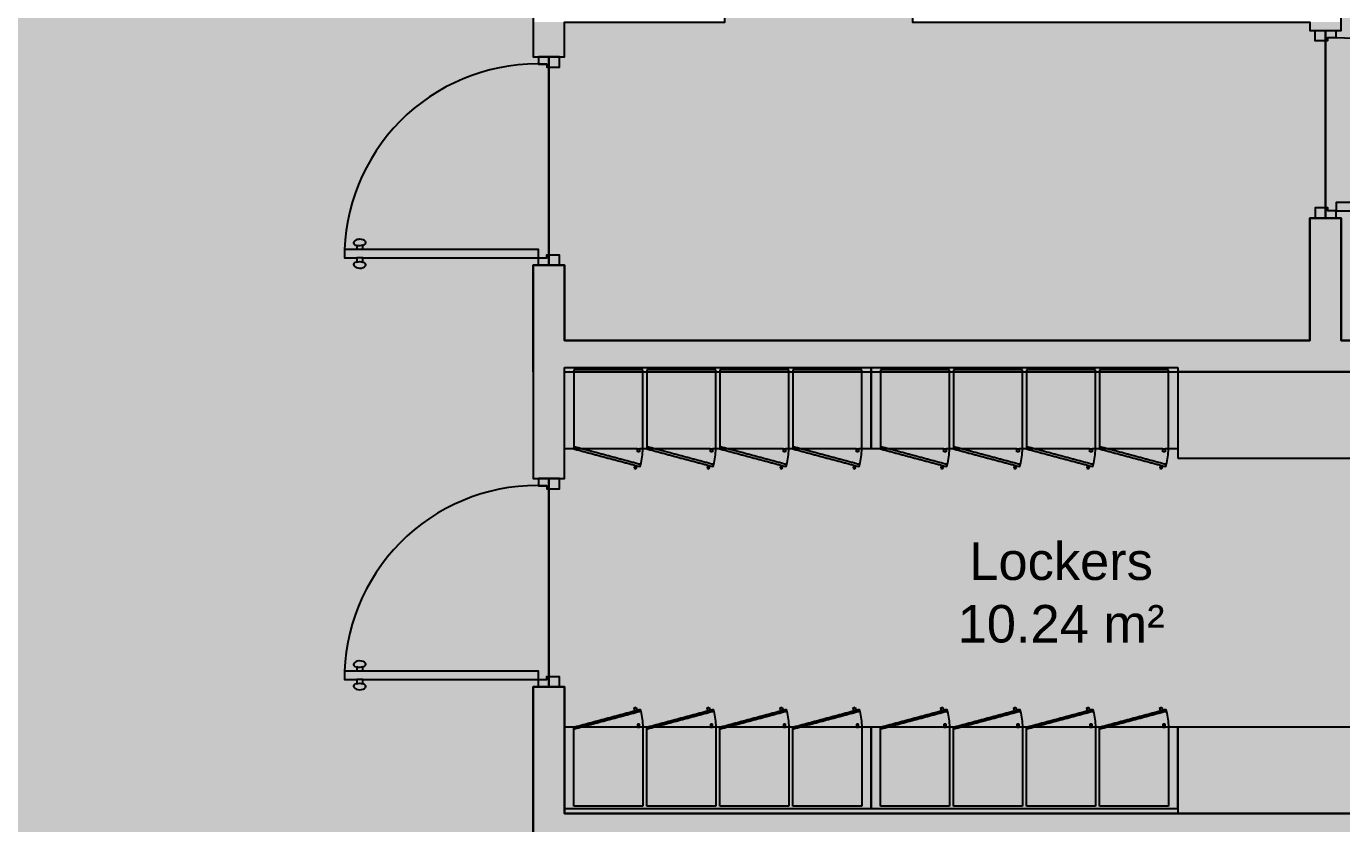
# Model space of a CAD drawing. Header units: metres. Extents: x -17 to 580, y -130 to 19.
# Drawn here: x 97.01 to 103.31, y -40.37 to -36.54 of the extents above; entities that cross this region are included whole.
import ezdxf

# ---------------------------------------------------------------- set-up
doc = ezdxf.new("R2010")
doc.units = ezdxf.units.M
for name, pattern in [('Lounge Zone', [0]), ('Storage Zone 02', [0]), ('Style Black Lines_2', [0]), ('Style Black Lines_4', [0]), ('Style Border  Fill_3', [0]), ('Style Border  Fill_4', [0]), ('Style Grey Lines_2', [0]), ('Tiles Zone', [0]), ('White wall 10cm', [0]), ('White wall 15cm', [0])]:
    doc.linetypes.add(name, pattern=pattern)
for name, color, linetype, true_color in [('Annotations', 7, 'Continuous', 0x7a8bf7), ('Imported blocks', 7, 'Continuous', 0x7a8bf7), ('Walls', 7, 'Continuous', 0xc7c7c7), ('Zones', 7, 'Continuous', 0x7a8bf7)]:
    doc.layers.add(name, color=color, linetype=linetype, true_color=true_color)
doc.styles.add('Default Tag', font='', dxfattribs={"height": 0.18})
doc.styles.get('Default Tag').set_extended_font_data('arial')

# ---------------------------------------------------------------- blocks, each defined once
blk = doc.blocks.new('Kallax 4x4')
at = {"layer": 'Imported blocks', "transparency": 33554483}
h = blk.add_hatch(color=256, dxfattribs=at)
edge = h.paths.add_edge_path(flags=0)
edge.add_spline(control_points=[(1.119, 0.0845), (0.957, 0.0845), (0.795, 0.0845)], knot_values=[0, 0, 0, 1, 1, 1], degree=2, periodic=0)
edge.add_spline(control_points=[(0.795, 0.0845), (0.787, 0.0845), (0.779, 0.0845)], knot_values=[0, 0, 0, 1, 1, 1], degree=2, periodic=0)
edge.add_spline(control_points=[(0.779, 0.0845), (0.779, 0.0772), (0.779, 0.07)], knot_values=[0, 0, 0, 1, 1, 1], degree=2, periodic=0)
edge.add_spline(control_points=[(0.779, 0.07), (0.774, 0.07), (0.769, 0.07)], knot_values=[0, 0, 0, 1, 1, 1], degree=2, periodic=0)
edge.add_spline(control_points=[(0.769, 0.07), (0.769, 0.0772), (0.769, 0.0845)], knot_values=[0, 0, 0, 1, 1, 1], degree=2, periodic=0)
edge.add_spline(control_points=[(0.769, 0.0845), (0.599, 0.0845), (0.429, 0.0845)], knot_values=[0, 0, 0, 1, 1, 1], degree=2, periodic=0)
edge.add_spline(control_points=[(0.429, 0.0845), (0.429, 0.0772), (0.429, 0.07)], knot_values=[0, 0, 0, 1, 1, 1], degree=2, periodic=0)
edge.add_spline(control_points=[(0.429, 0.07), (0.424, 0.07), (0.419, 0.07)], knot_values=[0, 0, 0, 1, 1, 1], degree=2, periodic=0)
edge.add_spline(control_points=[(0.419, 0.07), (0.419, 0.0772), (0.419, 0.0845)], knot_values=[0, 0, 0, 1, 1, 1], degree=2, periodic=0)
edge.add_spline(control_points=[(0.419, 0.0845), (0.267, 0.0845), (0.115, 0.0845)], knot_values=[0, 0, 0, 1, 1, 1], degree=2, periodic=0)
edge.add_spline(control_points=[(0.115, 0.0845), (0.0925, 0.0845), (0.07, 0.0845)], knot_values=[0, 0, 0, 1, 1, 1], degree=2, periodic=0)
edge.add_spline(control_points=[(0.07, 0.0845), (0.07, 0.2795), (0.07, 0.4745)], knot_values=[0, 0, 0, 1, 1, 1], degree=2, periodic=0)
edge.add_spline(control_points=[(0.07, 0.4745), (0.805, 0.4745), (1.54, 0.4745)], knot_values=[0, 0, 0, 1, 1, 1], degree=2, periodic=0)
edge.add_spline(control_points=[(1.54, 0.4745), (1.54, 0.2795), (1.54, 0.0845)], knot_values=[0, 0, 0, 1, 1, 1], degree=2, periodic=0)
edge.add_spline(control_points=[(1.54, 0.0845), (1.5095, 0.0845), (1.479, 0.0845)], knot_values=[0, 0, 0, 1, 1, 1], degree=2, periodic=0)
edge.add_spline(control_points=[(1.479, 0.0845), (1.479, 0.0772), (1.479, 0.07)], knot_values=[0, 0, 0, 1, 1, 1], degree=2, periodic=0)
edge.add_spline(control_points=[(1.479, 0.07), (1.474, 0.07), (1.469, 0.07)], knot_values=[0, 0, 0, 1, 1, 1], degree=2, periodic=0)
edge.add_spline(control_points=[(1.469, 0.07), (1.469, 0.0772), (1.469, 0.0845)], knot_values=[0, 0, 0, 1, 1, 1], degree=2, periodic=0)
edge.add_spline(control_points=[(1.469, 0.0845), (1.299, 0.0845), (1.129, 0.0845)], knot_values=[0, 0, 0, 1, 1, 1], degree=2, periodic=0)
edge.add_spline(control_points=[(1.129, 0.0845), (1.129, 0.0772), (1.129, 0.07)], knot_values=[0, 0, 0, 1, 1, 1], degree=2, periodic=0)
edge.add_spline(control_points=[(1.129, 0.07), (1.124, 0.07), (1.119, 0.07)], knot_values=[0, 0, 0, 1, 1, 1], degree=2, periodic=0)
edge.add_spline(control_points=[(1.119, 0.07), (1.119, 0.0772), (1.119, 0.0845)], knot_values=[0, 0, 0, 1, 1, 1], degree=2, periodic=0)
at = {"layer": 'Imported blocks', "linetype": 'Style Grey Lines_2'}
for points in [[(0.115, 0.4645), (0.115, 0.0845)], [(0.445, 0.4645), (0.115, 0.4645)], [(0.445, 0.0845), (0.445, 0.4645)], [(0.465, 0.4645), (0.465, 0.0845)], [(0.795, 0.4645), (0.465, 0.4645)], [(0.795, 0.0845), (0.795, 0.4645)], [(0.815, 0.4645), (0.815, 0.0845)], [(1.145, 0.4645), (0.815, 0.4645)], [(1.145, 0.0845), (1.145, 0.4645)], [(1.165, 0.4645), (1.165, 0.0845)], [(1.495, 0.4645), (1.165, 0.4645)], [(1.495, 0.0845), (1.495, 0.4645)], [(0.4073, 0.0065), (0.4035, -0.008)], [(0.4131, -0.0106), (0.417, 0.0039)], [(0.7573, 0.0065), (0.7535, -0.008)], [(0.7631, -0.0106), (0.767, 0.0039)], [(1.1073, 0.0065), (1.1035, -0.008)], [(1.1131, -0.0106), (1.117, 0.0039)], [(1.4573, 0.0065), (1.4535, -0.008)], [(1.4631, -0.0106), (1.467, 0.0039)], [(0.4035, -0.008), (0.4131, -0.0106)], [(0.7535, -0.008), (0.7631, -0.0106)], [(1.1035, -0.008), (1.1131, -0.0106)], [(1.4535, -0.008), (1.4631, -0.0106)]]:
    blk.add_lwpolyline(points, dxfattribs=at)
at = {"layer": 'Imported blocks', "linetype": 'Style Black Lines_4'}
for points in [[(0.419, 0.0845), (0.429, 0.0845)], [(1.119, 0.0845), (1.129, 0.0845)], [(1.469, 0.0845), (1.479, 0.0845)]]:
    blk.add_lwpolyline(points, dxfattribs=at)
at = {"layer": 'Imported blocks'}
for points, degree in [([(0.07, 0.0845), (0.07, 0.2795), (0.07, 0.4745)], 2), ([(0.07, 0.4745), (0.805, 0.4745), (1.54, 0.4745)], 2), ([(1.54, 0.4745), (1.54, 0.2795), (1.54, 0.0845)], 2), ([(0.115, 0.0845), (0.0925, 0.0845), (0.07, 0.0845)], 2), ([(0.1139, 0.0857), (0.1137, 0.0852), (0.1143, 0.085)], 2), ([(0.1161, 0.0943), (0.115, 0.09), (0.1139, 0.0857)], 2), ([(0.1143, 0.085), (0.2731, 0.0425), (0.4319, -0.0001)], 2), ([(0.419, 0.0845), (0.267, 0.0845), (0.115, 0.0845)], 2), ([(0.1169, 0.0947), (0.1163, 0.0948), (0.1161, 0.0943)], 2), ([(0.4345, 0.0096), (0.2757, 0.0521), (0.1169, 0.0947)], 2), ([(0.419, 0.07), (0.419, 0.0772), (0.419, 0.0845)], 2), ([(0.429, 0.07), (0.424, 0.07), (0.419, 0.07)], 2), ([(0.769, 0.0845), (0.599, 0.0845), (0.429, 0.0845)], 2), ([(0.429, 0.0845), (0.429, 0.0772), (0.429, 0.07)], 2), ([(0.4349, 0.0088), (0.4412, 0.0336), (0.4446, 0.059), (0.445, 0.0845)], 3), ([(0.4639, 0.0857), (0.4637, 0.0852), (0.4643, 0.085)], 2), ([(0.4661, 0.0943), (0.465, 0.09), (0.4639, 0.0857)], 2), ([(0.4643, 0.085), (0.6231, 0.0425), (0.7819, -0.0001)], 2), ([(0.4669, 0.0947), (0.4663, 0.0948), (0.4661, 0.0943)], 2), ([(0.7845, 0.0096), (0.6257, 0.0521), (0.4669, 0.0947)], 2), ([(0.769, 0.07), (0.769, 0.0772), (0.769, 0.0845)], 2), ([(0.769, 0.0845), (0.774, 0.0845), (0.779, 0.0845)], 2), ([(0.779, 0.07), (0.774, 0.07), (0.769, 0.07)], 2), ([(0.795, 0.0845), (0.787, 0.0845), (0.779, 0.0845)], 2), ([(0.779, 0.0845), (0.779, 0.0772), (0.779, 0.07)], 2), ([(0.7849, 0.0088), (0.7912, 0.0336), (0.7946, 0.059), (0.795, 0.0845)], 3), ([(1.119, 0.0845), (0.957, 0.0845), (0.795, 0.0845)], 2), ([(0.8139, 0.0857), (0.8137, 0.0852), (0.8143, 0.085)], 2), ([(0.8161, 0.0943), (0.815, 0.09), (0.8139, 0.0857)], 2), ([(0.8143, 0.085), (0.9731, 0.0425), (1.1319, -0.0001)], 2), ([(0.8169, 0.0947), (0.8163, 0.0948), (0.8161, 0.0943)], 2), ([(1.1345, 0.0096), (0.9757, 0.0521), (0.8169, 0.0947)], 2), ([(1.119, 0.07), (1.119, 0.0772), (1.119, 0.0845)], 2), ([(1.129, 0.07), (1.124, 0.07), (1.119, 0.07)], 2), ([(1.469, 0.0845), (1.299, 0.0845), (1.129, 0.0845)], 2), ([(1.129, 0.0845), (1.129, 0.0772), (1.129, 0.07)], 2), ([(1.1349, 0.0088), (1.1412, 0.0336), (1.1446, 0.059), (1.145, 0.0845)], 3), ([(1.1639, 0.0857), (1.1637, 0.0852), (1.1643, 0.085)], 2), ([(1.1661, 0.0943), (1.165, 0.09), (1.1639, 0.0857)], 2), ([(1.1643, 0.085), (1.3231, 0.0425), (1.4819, -0.0001)], 2), ([(1.1669, 0.0947), (1.1663, 0.0948), (1.1661, 0.0943)], 2), ([(1.4845, 0.0096), (1.3257, 0.0521), (1.1669, 0.0947)], 2), ([(1.469, 0.07), (1.469, 0.0772), (1.469, 0.0845)], 2), ([(1.479, 0.07), (1.474, 0.07), (1.469, 0.07)], 2), ([(1.54, 0.0845), (1.5095, 0.0845), (1.479, 0.0845)], 2), ([(1.479, 0.0845), (1.479, 0.0772), (1.479, 0.07)], 2), ([(1.4849, 0.0088), (1.4912, 0.0336), (1.4946, 0.059), (1.495, 0.0845)], 3), ([(0.4319, -0.0001), (0.4325, -0.0002), (0.4326, 0.0003)], 2), ([(0.4326, 0.0003), (0.4338, 0.0046), (0.4349, 0.0088)], 2), ([(0.4349, 0.0088), (0.435, 0.0094), (0.4345, 0.0096)], 2), ([(0.7819, -0.0001), (0.7825, -0.0002), (0.7826, 0.0003)], 2), ([(0.7826, 0.0003), (0.7838, 0.0046), (0.7849, 0.0088)], 2), ([(0.7849, 0.0088), (0.785, 0.0094), (0.7845, 0.0096)], 2), ([(1.1319, -0.0001), (1.1325, -0.0002), (1.1326, 0.0003)], 2), ([(1.1326, 0.0003), (1.1338, 0.0046), (1.1349, 0.0088)], 2), ([(1.1349, 0.0088), (1.135, 0.0094), (1.1345, 0.0096)], 2), ([(1.4819, -0.0001), (1.4825, -0.0002), (1.4826, 0.0003)], 2), ([(1.4826, 0.0003), (1.4838, 0.0046), (1.4849, 0.0088)], 2), ([(1.4849, 0.0088), (1.485, 0.0094), (1.4845, 0.0096)], 2)]:
    blk.add_open_spline(points, degree=degree, dxfattribs=at)
blk = doc.blocks.new('Door EU 90')
at = {"layer": 'Imported blocks', "transparency": 33554483}
h = blk.add_hatch(color=256, dxfattribs=at)
edge = h.paths.add_edge_path(flags=0)
edge.add_spline(control_points=[(-0.5139, 0.9083), (-0.5141, 0.8961), (-0.5098, 0.8849), (-0.503, 0.8803)], knot_values=[0, 0, 0, 0, 1, 1, 1, 1], degree=3, periodic=0)
edge.add_spline(control_points=[(-0.503, 0.8803), (-0.4962, 0.8756), (-0.4884, 0.8786), (-0.4861, 0.8928)], knot_values=[0, 0, 0, 0, 1, 1, 1, 1], degree=3, periodic=0)
edge.add_line((-0.4861, 0.8928), (-0.4648, 0.8928))
edge.add_line((-0.4648, 0.8928), (-0.465, 0.0502))
edge.add_line((-0.465, 0.0502), (-0.425, 0.0502))
edge.add_line((-0.425, 0.0502), (-0.4247, 0.8928))
edge.add_line((-0.4247, 0.8928), (-0.4035, 0.8928))
edge.add_spline(control_points=[(-0.4035, 0.8928), (-0.4011, 0.8785), (-0.3933, 0.8756), (-0.3865, 0.8802)], knot_values=[0, 0, 0, 0, 1, 1, 1, 1], degree=3, periodic=0)
edge.add_spline(control_points=[(-0.3865, 0.8802), (-0.3797, 0.8848), (-0.3754, 0.8961), (-0.3757, 0.9082)], knot_values=[0, 0, 0, 0, 1, 1, 1, 1], degree=3, periodic=0)
edge.add_spline(control_points=[(-0.3757, 0.9082), (-0.3757, 0.9086), (-0.3757, 0.9089), (-0.3757, 0.9092)], knot_values=[0, 0, 0, 0, 1, 1, 1, 1], degree=3, periodic=0)
edge.add_spline(control_points=[(-0.3757, 0.9092), (-0.3757, 0.9098), (-0.3757, 0.9103), (-0.3758, 0.9108)], knot_values=[0, 0, 0, 0, 1, 1, 1, 1], degree=3, periodic=0)
edge.add_spline(control_points=[(-0.3758, 0.9108), (-0.3766, 0.9218), (-0.3813, 0.9313), (-0.3878, 0.9347)], knot_values=[0, 0, 0, 0, 1, 1, 1, 1], degree=3, periodic=0)
edge.add_spline(control_points=[(-0.3878, 0.9347), (-0.3948, 0.9384), (-0.4026, 0.936), (-0.4046, 0.9214)], knot_values=[0, 0, 0, 0, 1, 1, 1, 1], degree=3, periodic=0)
edge.add_line((-0.4046, 0.9214), (-0.4248, 0.9214))
edge.add_line((-0.4248, 0.9214), (-0.4247, 0.9802))
edge.add_line((-0.4247, 0.9802), (-0.4647, 0.9802))
edge.add_line((-0.4647, 0.9802), (-0.4648, 0.9214))
edge.add_line((-0.4648, 0.9214), (-0.4849, 0.9214))
edge.add_spline(control_points=[(-0.4849, 0.9214), (-0.4869, 0.936), (-0.4947, 0.9385), (-0.5017, 0.9348)], knot_values=[0, 0, 0, 0, 1, 1, 1, 1], degree=3, periodic=0)
edge.add_spline(control_points=[(-0.5017, 0.9348), (-0.5087, 0.931), (-0.5136, 0.9204), (-0.5139, 0.9083)], knot_values=[0, 0, 0, 0, 1, 1, 1, 1], degree=3, periodic=0)
for points in [[(-0.5001, -0.0497), (-0.5, 0.0503), (-0.465, 0.0502), (-0.465, 0.0102), (-0.45, 0.0102), (-0.4501, -0.0498), (-0.5001, -0.0497)], [(0.4999, -0.05), (0.5, 0.05), (0.465, 0.05), (0.465, 0.01), (0.45, 0.01), (0.4499, -0.05), (0.4999, -0.05)]]:
    blk.add_hatch(color=256, dxfattribs=at).paths.add_polyline_path(points, flags=0)
at = {"layer": 'Imported blocks', "linetype": 'Style Border  Fill_3'}
for points in [[(-0.4046, 0.9214), (-0.4248, 0.9214), (-0.4247, 0.9802), (-0.4647, 0.9802), (-0.4648, 0.9214), (-0.4849, 0.9214)], [(-0.4861, 0.8928), (-0.4648, 0.8928), (-0.465, 0.0502), (-0.425, 0.0502), (-0.4247, 0.8928), (-0.4035, 0.8928)]]:
    blk.add_lwpolyline(points, dxfattribs=at)
at = {"layer": 'Imported blocks', "linetype": 'Style Grey Lines_2'}
blk.add_lwpolyline([(0.465, 0.01, 0.416941), (-0.4248, 0.9802)], format="xyb", dxfattribs=at)
at = {"layer": 'Imported blocks', "linetype": 'Style Black Lines_2'}
for points in [[(-0.4648, 0.8928), (-0.4648, 0.9214)], [(-0.4247, 0.8928), (-0.4247, 0.9214)]]:
    blk.add_lwpolyline(points, dxfattribs=at)
at = {"layer": 'Imported blocks', "linetype": 'Style Border  Fill_3'}
for points in [[(-0.5001, -0.0497), (-0.5, 0.0503), (-0.465, 0.0502), (-0.465, 0.0102), (-0.45, 0.0102), (-0.4501, -0.0498), (-0.5001, -0.0497)], [(0.4999, -0.05), (0.5, 0.05), (0.465, 0.05), (0.465, 0.01), (0.45, 0.01), (0.4499, -0.05), (0.4999, -0.05)]]:
    blk.add_lwpolyline(points, close=True, dxfattribs=at)
at = {"layer": 'Imported blocks', "extrusion": (0, 0, -1)}
for centre, major_axis, start_param, end_param in [((-0.5141, 0.9071), (0.0223, 0.0223), 0.313669, 1.257026), ((-0.3699, 0.9084), (0.0262, 0.0262), 3.491077, 4.28521)]:
    blk.add_ellipse(centre, major_axis=major_axis, ratio=0.999988, start_param=start_param, end_param=end_param, dxfattribs=at)
at = {"layer": 'Imported blocks'}
for points in [[(-0.5139, 0.9083), (-0.5141, 0.8961), (-0.5098, 0.8849), (-0.503, 0.8803)], [(-0.5017, 0.9348), (-0.5087, 0.931), (-0.5136, 0.9204), (-0.5139, 0.9083)], [(-0.503, 0.8803), (-0.4962, 0.8756), (-0.4884, 0.8786), (-0.4861, 0.8928)], [(-0.4849, 0.9214), (-0.4869, 0.936), (-0.4947, 0.9385), (-0.5017, 0.9348)], [(-0.3878, 0.9347), (-0.3948, 0.9384), (-0.4026, 0.936), (-0.4046, 0.9214)], [(-0.4035, 0.8928), (-0.4011, 0.8785), (-0.3933, 0.8756), (-0.3865, 0.8802)], [(-0.3758, 0.9108), (-0.3766, 0.9218), (-0.3813, 0.9313), (-0.3878, 0.9347)], [(-0.3865, 0.8802), (-0.3797, 0.8848), (-0.3754, 0.8961), (-0.3757, 0.9082)], [(-0.3757, 0.9092), (-0.3757, 0.9098), (-0.3757, 0.9103), (-0.3758, 0.9108)], [(-0.3757, 0.9082), (-0.3757, 0.9086), (-0.3757, 0.9089), (-0.3757, 0.9092)]]:
    blk.add_open_spline(points, degree=3, dxfattribs=at)
blk = doc.blocks.new('Door EU 80')
at = {"layer": 'Imported blocks', "transparency": 33554483}
h = blk.add_hatch(color=256, dxfattribs=at)
edge = h.paths.add_edge_path(flags=0)
edge.add_spline(control_points=[(-0.3257, 0.8082), (-0.3254, 0.7961), (-0.3298, 0.7849), (-0.3365, 0.7803)], knot_values=[0, 0, 0, 0, 1, 1, 1, 1], degree=3, periodic=0)
edge.add_spline(control_points=[(-0.3365, 0.7803), (-0.3433, 0.7756), (-0.3512, 0.7786), (-0.3535, 0.7928)], knot_values=[0, 0, 0, 0, 1, 1, 1, 1], degree=3, periodic=0)
edge.add_line((-0.3535, 0.7928), (-0.3748, 0.7928))
edge.add_line((-0.3748, 0.7928), (-0.375, 0.0503))
edge.add_line((-0.375, 0.0503), (-0.415, 0.0503))
edge.add_line((-0.415, 0.0503), (-0.4148, 0.7928))
edge.add_line((-0.4148, 0.7928), (-0.4361, 0.7928))
edge.add_spline(control_points=[(-0.4361, 0.7928), (-0.4384, 0.7786), (-0.4463, 0.7757), (-0.453, 0.7803)], knot_values=[0, 0, 0, 0, 1, 1, 1, 1], degree=3, periodic=0)
edge.add_spline(control_points=[(-0.453, 0.7803), (-0.4598, 0.7849), (-0.4642, 0.7961), (-0.4639, 0.8083)], knot_values=[0, 0, 0, 0, 1, 1, 1, 1], degree=3, periodic=0)
edge.add_spline(control_points=[(-0.4639, 0.8083), (-0.4636, 0.8205), (-0.4587, 0.8311), (-0.4517, 0.8348)], knot_values=[0, 0, 0, 0, 1, 1, 1, 1], degree=3, periodic=0)
edge.add_spline(control_points=[(-0.4517, 0.8348), (-0.4448, 0.8385), (-0.4369, 0.836), (-0.435, 0.8215)], knot_values=[0, 0, 0, 0, 1, 1, 1, 1], degree=3, periodic=0)
edge.add_line((-0.435, 0.8215), (-0.4148, 0.8215))
edge.add_line((-0.4148, 0.8215), (-0.4148, 0.8803))
edge.add_line((-0.4148, 0.8803), (-0.3748, 0.8803))
edge.add_line((-0.3748, 0.8803), (-0.3748, 0.8214))
edge.add_line((-0.3748, 0.8214), (-0.3546, 0.8214))
edge.add_spline(control_points=[(-0.3546, 0.8214), (-0.3527, 0.836), (-0.3448, 0.8385), (-0.3378, 0.8348)], knot_values=[0, 0, 0, 0, 1, 1, 1, 1], degree=3, periodic=0)
edge.add_spline(control_points=[(-0.3378, 0.8348), (-0.3308, 0.831), (-0.326, 0.8204), (-0.3257, 0.8082)], knot_values=[0, 0, 0, 0, 1, 1, 1, 1], degree=3, periodic=0)
for points in [[(-0.4501, -0.0497), (-0.45, 0.0503), (-0.415, 0.0503), (-0.415, 0.0103), (-0.4, 0.0103), (-0.4001, -0.0497), (-0.4501, -0.0497)], [(0.4499, -0.05), (0.45, 0.05), (0.415, 0.05), (0.415, 0.01), (0.4, 0.01), (0.3999, -0.05), (0.4499, -0.05)]]:
    blk.add_hatch(color=256, dxfattribs=at).paths.add_polyline_path(points, flags=0)
at = {"layer": 'Imported blocks', "linetype": 'Style Black Lines_4'}
for points in [[(-0.4361, 0.7928, 0.201184), (-0.435, 0.8215)], [(-0.3535, 0.7928, -0.240311), (-0.3535, 0.8214)]]:
    blk.add_lwpolyline(points, format="xyb", dxfattribs=at)
at = {"layer": 'Imported blocks', "linetype": 'Style Border  Fill_3'}
for points in [[(-0.435, 0.8215), (-0.4148, 0.8215), (-0.4148, 0.8803), (-0.3748, 0.8803), (-0.3748, 0.8214), (-0.3546, 0.8214)], [(-0.3535, 0.7928), (-0.3748, 0.7928), (-0.375, 0.0503), (-0.415, 0.0503), (-0.4148, 0.7928), (-0.4361, 0.7928)]]:
    blk.add_lwpolyline(points, dxfattribs=at)
at = {"layer": 'Imported blocks', "linetype": 'Style Black Lines_4'}
for points in [[(-0.4148, 0.7928), (-0.4148, 0.8215)], [(-0.3748, 0.7928), (-0.3747, 0.8214)]]:
    blk.add_lwpolyline(points, dxfattribs=at)
at = {"layer": 'Imported blocks', "linetype": 'Style Grey Lines_2'}
blk.add_lwpolyline([(0.415, 0.01, 0.416941), (-0.3748, 0.8803)], format="xyb", dxfattribs=at)
at = {"layer": 'Imported blocks', "linetype": 'Style Border  Fill_3'}
for points in [[(-0.4501, -0.0497), (-0.45, 0.0503), (-0.415, 0.0503), (-0.415, 0.0103), (-0.4, 0.0103), (-0.4001, -0.0497), (-0.4501, -0.0497)], [(0.4499, -0.05), (0.45, 0.05), (0.415, 0.05), (0.415, 0.01), (0.4, 0.01), (0.3999, -0.05), (0.4499, -0.05)]]:
    blk.add_lwpolyline(points, close=True, dxfattribs=at)
at = {"layer": 'Imported blocks'}
for points in [[(-0.4639, 0.8083), (-0.4636, 0.8205), (-0.4587, 0.8311), (-0.4517, 0.8348)], [(-0.4517, 0.8348), (-0.4448, 0.8385), (-0.4369, 0.836), (-0.435, 0.8215)], [(-0.3546, 0.8214), (-0.3527, 0.836), (-0.3448, 0.8385), (-0.3378, 0.8348)], [(-0.3378, 0.8348), (-0.3308, 0.831), (-0.326, 0.8204), (-0.3257, 0.8082)], [(-0.453, 0.7803), (-0.4598, 0.7849), (-0.4642, 0.7961), (-0.4639, 0.8083)], [(-0.4361, 0.7928), (-0.4384, 0.7786), (-0.4463, 0.7757), (-0.453, 0.7803)], [(-0.3365, 0.7803), (-0.3433, 0.7756), (-0.3512, 0.7786), (-0.3535, 0.7928)], [(-0.3257, 0.8082), (-0.3254, 0.7961), (-0.3298, 0.7849), (-0.3365, 0.7803)]]:
    blk.add_open_spline(points, degree=3, dxfattribs=at)

msp = doc.modelspace()

# ---------------------------------------------------------------- hatches: boundary and pattern name
at = {"layer": 'Walls', "transparency": 33554483}
h = msp.add_hatch(color=256, dxfattribs=at)
h.paths.add_polyline_path([(99.4387779, -46.9868103), (99.4387779, -42.6858727), (99.5887779, -42.6858727), (99.5887779, -46.9868103), (99.4387779, -46.9868103)], flags=0)
h.paths.add_polyline_path([(99.4387779, -42.5358727), (99.4387779, -42.0222619), (99.5887779, -42.0222619), (99.5887779, -42.5358727), (99.4387779, -42.5358727)], flags=0)
h.paths.add_polyline_path([(99.4387779, -41.0223454), (99.4387779, -40.4167884), (99.5887779, -40.4167884), (99.5887779, -41.0223454), (99.4387779, -41.0223454)], flags=0)
h.paths.add_polyline_path([(99.4387779, -40.3167884), (99.4387779, -39.7091697), (99.5887779, -39.7091697), (99.5887779, -40.3167884), (99.4387779, -40.3167884)], flags=0)
h.paths.add_polyline_path([(99.4387779, -38.7092532), (99.4387779, -38.197704), (99.5887779, -38.197704), (99.5887779, -38.7092532), (99.4387779, -38.7092532)], flags=0)
h.paths.add_polyline_path([(99.4387779, -38.047704), (99.4387779, -37.6869945), (99.5887779, -37.6869945), (99.5887779, -38.047704), (99.4387779, -38.047704)], flags=0)
h.paths.add_polyline_path([(99.4387779, -36.687078), (99.4387779, -36.5210753), (99.5887779, -36.5210753), (99.5887779, -36.687078), (99.4387779, -36.687078)], flags=0)
h.paths.add_polyline_path([(99.4387779, -36.3710753), (99.4387779, -32.8236523), (99.5887779, -32.8236523), (99.5887779, -36.3710753), (99.4387779, -36.3710753)], flags=0)
h = msp.add_hatch(color=256, dxfattribs=at)
h.paths.add_polyline_path([(103.1621503, -38.047704), (103.1621503, -37.4608376), (103.3121503, -37.4608376), (103.3121503, -38.047704), (103.1621503, -38.047704)], flags=0)
h.paths.add_polyline_path([(103.1621503, -36.5609356), (103.1621503, -36.5210753), (103.3121503, -36.5210753), (103.3121503, -36.5609356), (103.1621503, -36.5609356)], flags=0)
h.paths.add_polyline_path([(103.1621503, -36.3710753), (103.1621503, -32.8236521), (103.3121503, -32.8236521), (103.3121503, -36.3710753), (103.1621503, -36.3710753)], flags=0)
h = msp.add_hatch(color=256, dxfattribs=at)
h.paths.add_polyline_path([(99.4387779, -38.197704), (99.4387779, -38.047704), (99.5887779, -38.047704), (103.1621503, -38.047704), (103.3121503, -38.047704), (104.3632799, -38.047704), (104.3632799, -38.197704), (99.5887779, -38.197704), (99.4387779, -38.197704)], flags=0)
h.paths.add_polyline_path([(104.4632799, -38.197704), (104.4632799, -38.047704), (106.2466468, -38.047704), (106.7286546, -38.047704), (106.7286546, -38.197704), (106.2281295, -38.197704), (104.4632799, -38.197704)], flags=0)
for points in [[(102.5287826, -38.6127024), (104.3632812, -38.6127024), (104.3632812, -38.1977031), (102.5287826, -38.1977031), (102.5287826, -38.6127024)], [(102.5287812, -40.3167884), (104.3632799, -40.3167884), (104.3632799, -39.9017891), (102.5287812, -39.9017891), (102.5287812, -40.3167884)]]:
    msp.add_hatch(color=256, dxfattribs=at).paths.add_polyline_path(points, flags=0)
h = msp.add_hatch(color=256, dxfattribs=at)
h.paths.add_polyline_path([(99.4387779, -40.4167884), (99.4387779, -40.3167884), (99.5887779, -40.3167884), (104.3632799, -40.3167884), (104.3632799, -40.4167884), (99.5887779, -40.4167884), (99.4387779, -40.4167884)], flags=0)
h.paths.add_polyline_path([(104.4632799, -40.4167884), (104.4632799, -40.3167884), (105.9665315, -40.3167884), (106.4703269, -40.3167884), (106.4579821, -40.4167884), (105.9541866, -40.4167884), (104.4632799, -40.4167884)], flags=0)
at = {"layer": 'Zones', "transparency": 33554483}
for points in [[(79.0554885, -32.8236521), (79.0554885, -32.832611), (79.5538957, -32.832611), (79.5538957, -32.8236521), (99.4387779, -32.8236523), (99.4387779, -36.687078), (99.5137779, -36.687078), (99.5137779, -37.6869945), (99.4387779, -37.6869945), (99.4387779, -38.7092532), (99.5137779, -38.7092532), (99.5137779, -39.7091697), (99.4387779, -39.7091697), (99.4387779, -41.0223454), (99.5137779, -41.0223454), (99.5137779, -42.0222619), (99.4387779, -42.0222619), (99.4387779, -47.1368103), (100.5683151, -47.1368103), (100.5683151, -47.0618103), (102.1682934, -47.0618103), (102.1682934, -47.1368103), (105.1246091, -47.1368103), (105.0399472, -47.8226166), (105.2880638, -47.8532462), (105.0920367, -49.4411706), (104.8439202, -49.4105409), (104.164533, -54.9139407), (102.4943581, -54.9139407), (102.4943581, -55.1639407), (100.584146, -55.1639407), (100.584146, -54.9139407), (99.0495688, -54.9139407), (99.0495688, -52.330623), (97.6432475, -52.330623), (97.6432475, -52.580623), (93.4458824, -52.580623), (93.4458824, -52.330623), (91.1312676, -52.330623), (91.1312676, -52.580623), (86.9339025, -52.580623), (86.9339025, -52.330623), (84.6503006, -52.330623), (84.6503006, -52.580623), (80.4529354, -52.580623), (80.4529354, -52.330623), (78.1847839, -52.330623), (78.1847839, -52.580623), (73.9874188, -52.580623), (73.9874188, -52.330623), (66.5534728, -52.330623), (66.5534062, -50.5732081), (66.3034062, -50.5732176), (66.3034062, -44.8232176), (66.5538957, -44.8232176), (66.5538957, -44.3232176), (66.5534062, -32.5732176), (72.6675542, -32.5736359), (72.6675542, -32.7992579), (72.9041373, -32.7992579), (72.9041373, -32.8236521), (79.0554885, -32.8236521)], [(106.2466468, -38.047704), (103.3121503, -38.047704), (103.3121503, -37.4608376), (103.2371503, -37.4608376), (103.2371503, -36.5609356), (103.3121503, -36.5609356), (103.3121503, -32.8236521), (106.8915489, -32.8236521), (106.2466468, -38.047704)], [(101.2575237, -36.4460753), (101.2575237, -36.5210753), (103.1621503, -36.5210753), (103.1621503, -36.5609356), (103.2371503, -36.5609356), (103.2371503, -37.4608376), (103.1621503, -37.4608376), (103.1621503, -38.047704), (99.5887779, -38.047704), (99.5887779, -37.6869945), (99.5137779, -37.6869945), (99.5137779, -36.687078), (99.5887779, -36.687078), (99.5887779, -36.5210753), (100.3576217, -36.5210753), (100.3576217, -36.4460753), (101.2575237, -36.4460753)], [(99.5137779, -38.7092532), (99.5887779, -38.7092532), (99.5887779, -38.197704), (104.3632799, -38.197704), (104.3632799, -38.9714076), (104.4132799, -38.9714076), (104.4132799, -39.9071467), (104.3632799, -39.9071467), (104.3632799, -40.3167884), (99.5887779, -40.3167884), (99.5887779, -39.7091697), (99.5137779, -39.7091697), (99.5137779, -38.7092532)]]:
    msp.add_hatch(color=256, dxfattribs=at).paths.add_polyline_path(points, flags=0)

# ---------------------------------------------------------------- linework, layer by layer
at = {"layer": 'Walls', "linetype": 'White wall 15cm'}
for points in [[(99.4387779, -36.5210753), (99.4387779, -36.687078), (99.5887779, -36.687078), (99.5887779, -36.5210753)], [(103.1621503, -36.5210753), (103.1621503, -36.5609356), (103.3121503, -36.5609356), (103.3121503, -36.5210753)], [(103.1621503, -38.047704), (103.1621503, -37.4608376), (103.3121503, -37.4608376), (103.3121503, -38.047704)], [(99.4387779, -38.047704), (99.4387779, -37.6869945), (99.5887779, -37.6869945), (99.5887779, -38.047704)], [(99.4387779, -38.197704), (99.4387779, -38.047704)], [(99.5887779, -38.047704), (103.1621503, -38.047704)], [(103.3121503, -38.047704), (104.3632799, -38.047704)], [(99.4387779, -38.197704), (99.4387779, -38.7092532), (99.5887779, -38.7092532), (99.5887779, -38.197704)], [(99.5887779, -38.197704), (104.3632799, -38.197704)], [(99.4387779, -40.3167884), (99.4387779, -39.7091697), (99.5887779, -39.7091697), (99.5887779, -40.3167884)]]:
    msp.add_lwpolyline(points, dxfattribs=at)
at = {"layer": 'Walls', "linetype": 'Style Border  Fill_4'}
for points in [[(102.5287826, -38.6127024), (104.3632812, -38.6127024), (104.3632812, -38.1977031), (102.5287826, -38.1977031), (102.5287826, -38.6127024)], [(102.5287812, -40.3167884), (104.3632799, -40.3167884), (104.3632799, -39.9017891), (102.5287812, -39.9017891), (102.5287812, -40.3167884)]]:
    msp.add_lwpolyline(points, close=True, dxfattribs=at)
at = {"layer": 'Walls', "linetype": 'White wall 10cm'}
for points in [[(99.4387779, -40.4167884), (99.4387779, -40.3167884)], [(99.5887779, -40.3167884), (104.3632799, -40.3167884)]]:
    msp.add_lwpolyline(points, dxfattribs=at)
at = {"layer": 'Zones', "linetype": 'Storage Zone 02'}
msp.add_lwpolyline([(79.5538957, -32.8236521), (99.4387779, -32.8236523), (99.4387779, -36.687078), (99.5137779, -36.687078), (99.5137779, -37.6869945), (99.4387779, -37.6869945), (99.4387779, -38.7092532), (99.5137779, -38.7092532), (99.5137779, -39.7091697), (99.4387779, -39.7091697), (99.4387779, -41.0223454), (99.5137779, -41.0223454), (99.5137779, -42.0222619), (99.4387779, -42.0222619), (99.4387779, -47.1368103), (100.5683151, -47.1368103), (100.5683151, -47.0618103), (102.1682934, -47.0618103), (102.1682934, -47.1368103), (105.1246091, -47.1368103), (105.0399472, -47.8226166), (105.2880638, -47.8532462), (105.0920367, -49.4411706)], dxfattribs=at)
at = {"layer": 'Zones', "linetype": 'Tiles Zone'}
msp.add_lwpolyline([(106.2466468, -38.047704), (103.3121503, -38.047704), (103.3121503, -37.4608376), (103.2371503, -37.4608376), (103.2371503, -36.5609356), (103.3121503, -36.5609356), (103.3121503, -32.8236521), (106.8915489, -32.8236521), (106.2466468, -38.047704)], close=True, dxfattribs=at)
at = {"layer": 'Zones', "linetype": 'Storage Zone 02'}
msp.add_lwpolyline([(101.2575237, -36.4460753), (101.2575237, -36.5210753), (103.1621503, -36.5210753), (103.1621503, -36.5609356), (103.2371503, -36.5609356), (103.2371503, -37.4608376), (103.1621503, -37.4608376), (103.1621503, -38.047704), (99.5887779, -38.047704), (99.5887779, -37.6869945), (99.5137779, -37.6869945), (99.5137779, -36.687078), (99.5887779, -36.687078), (99.5887779, -36.5210753), (100.3576217, -36.5210753), (100.3576217, -36.4460753), (101.2575237, -36.4460753)], close=True, dxfattribs=at)
at = {"layer": 'Zones', "linetype": 'Lounge Zone'}
msp.add_lwpolyline([(99.5137779, -38.7092532), (99.5887779, -38.7092532), (99.5887779, -38.197704), (104.3632799, -38.197704), (104.3632799, -38.9714076), (104.4132799, -38.9714076), (104.4132799, -39.9071467), (104.3632799, -39.9071467), (104.3632799, -40.3167884), (99.5887779, -40.3167884), (99.5887779, -39.7091697), (99.5137779, -39.7091697), (99.5137779, -38.7092532)], close=True, dxfattribs=at)

# ---------------------------------------------------------------- block references
at = {"layer": 'Walls', "xscale": -1}
for name, p, rotation in [('Door EU 80', (103.2371503, -37.0108866), 270), ('Kallax 4x4', (99.5187813, -39.8172891), 180), ('Kallax 4x4', (100.9887813, -39.8172891), 180)]:
    msp.add_blockref(name, p, dxfattribs=dict(at, rotation=rotation))
at = {"layer": 'Walls', "rotation": 90}
for p in [(99.5137779, -37.1870362), (99.5137779, -39.2092114)]:
    msp.add_blockref('Door EU 90', p, dxfattribs=at)
at = {"layer": 'Walls'}
for p in [(99.5187813, -38.6526532), (100.9887813, -38.6526532)]:
    msp.add_blockref('Kallax 4x4', p, dxfattribs=at)

# ---------------------------------------------------------------- texts
at = {"layer": 'Annotations', "insert": (101.969294, -39.2577257), "char_height": 0.18, "width": 7.5, "attachment_point": 5, "style": 'Default Tag'}
msp.add_mtext('Lockers\\P10.24 m²', dxfattribs=at)

doc.saveas('drawing.dxf')
